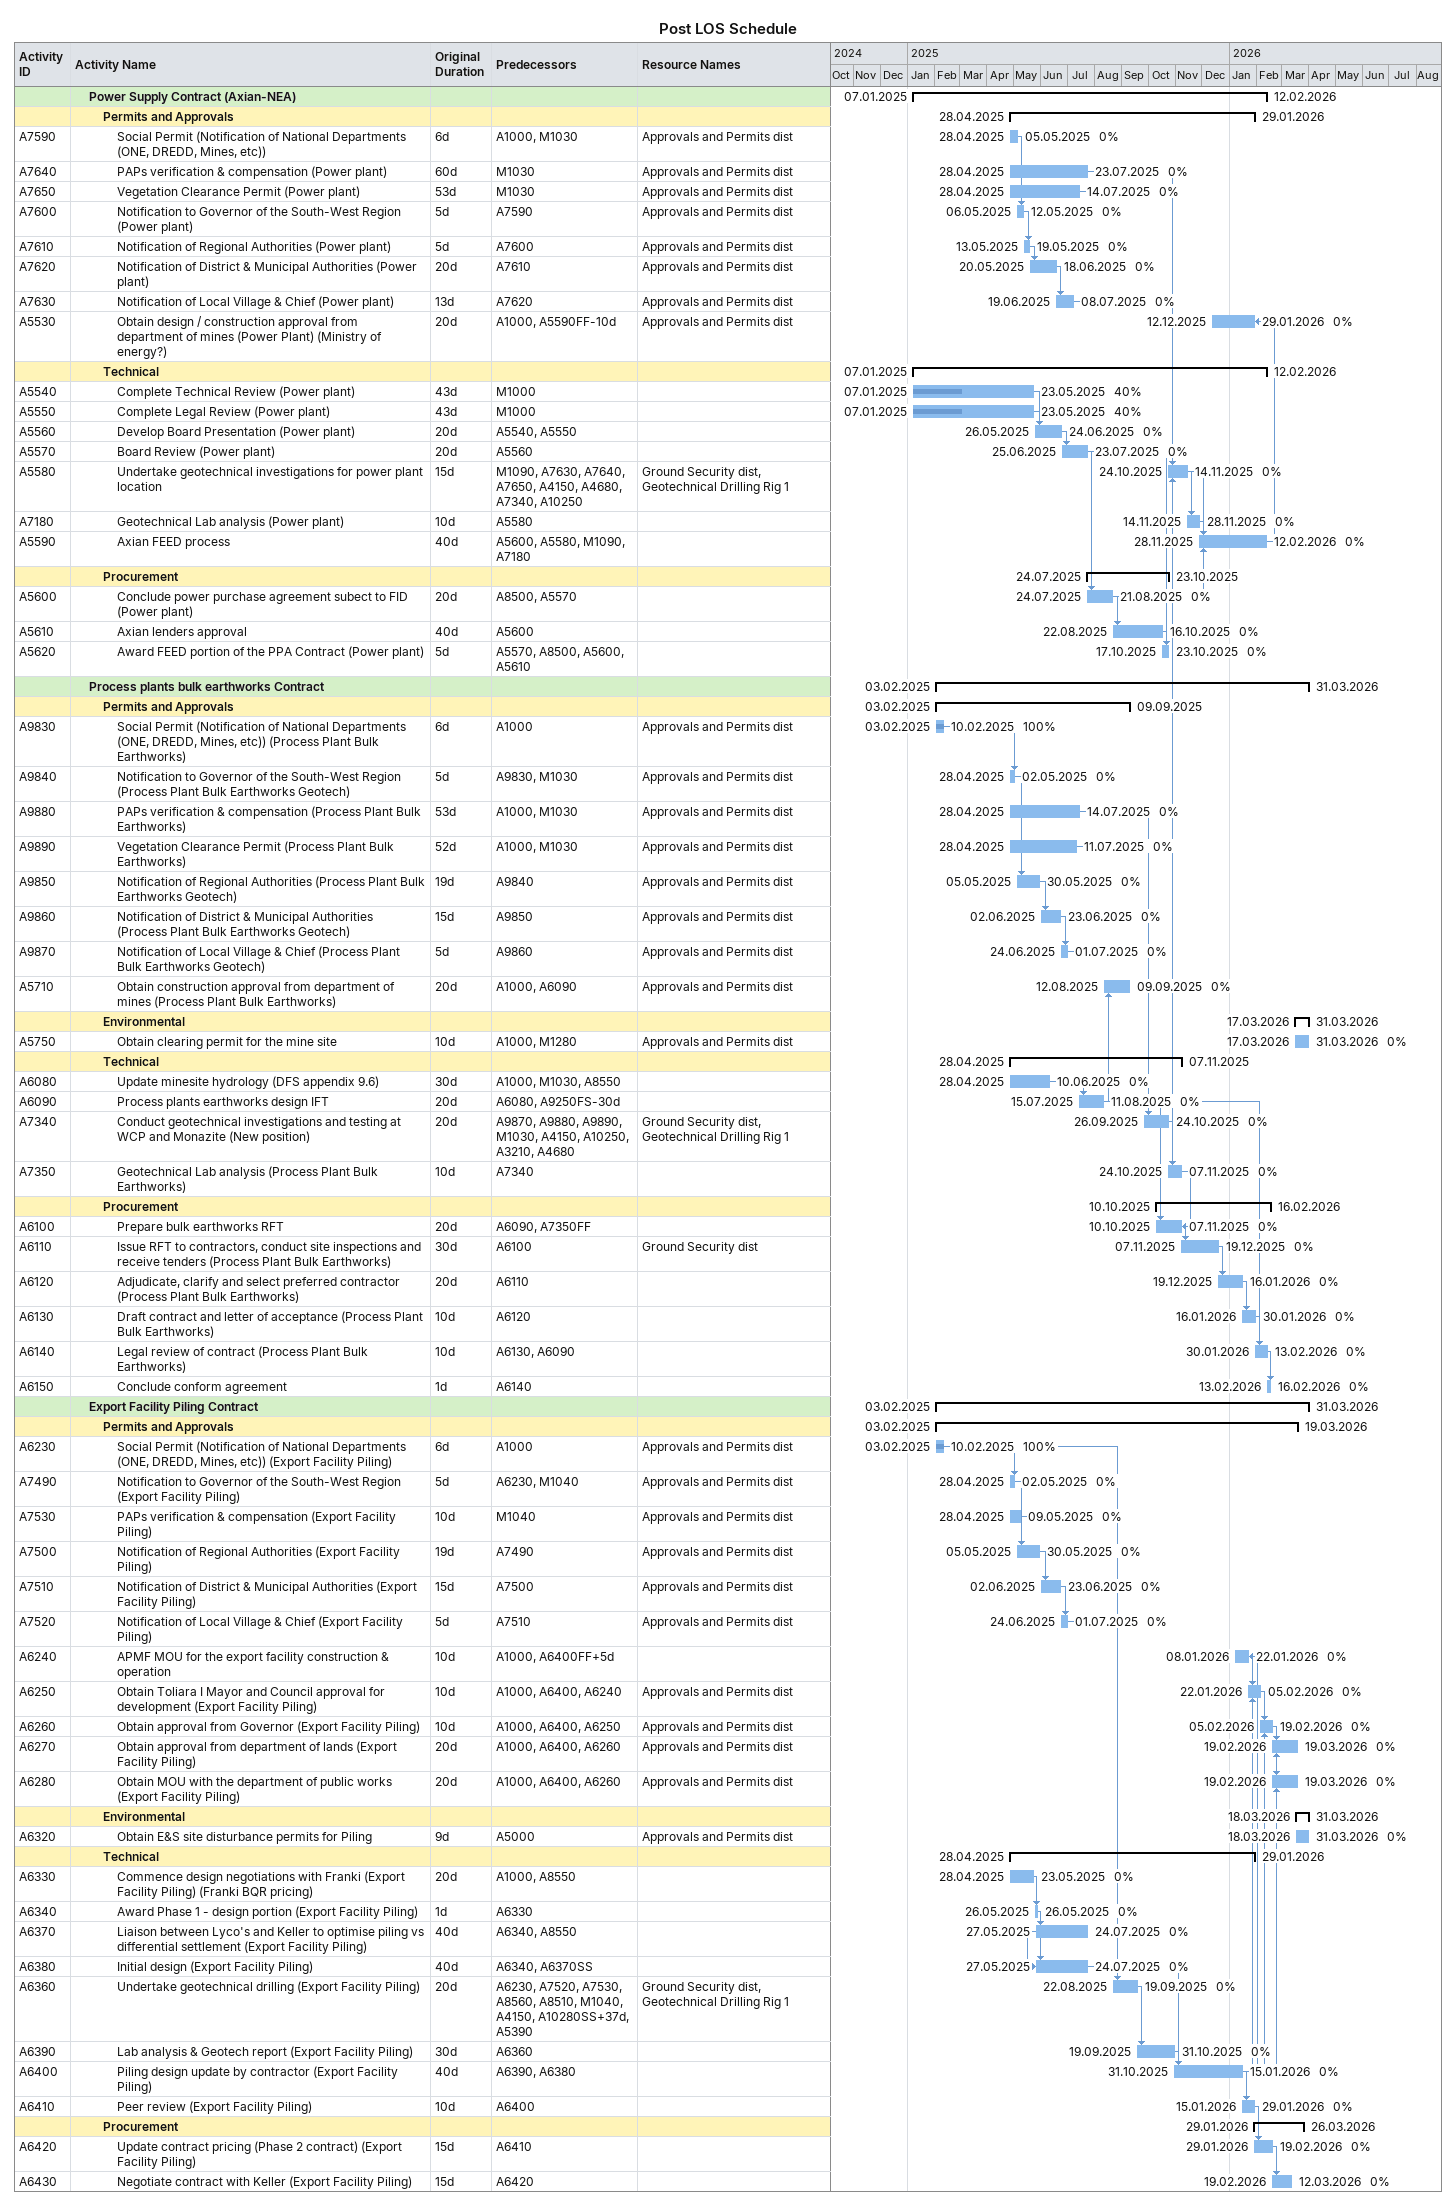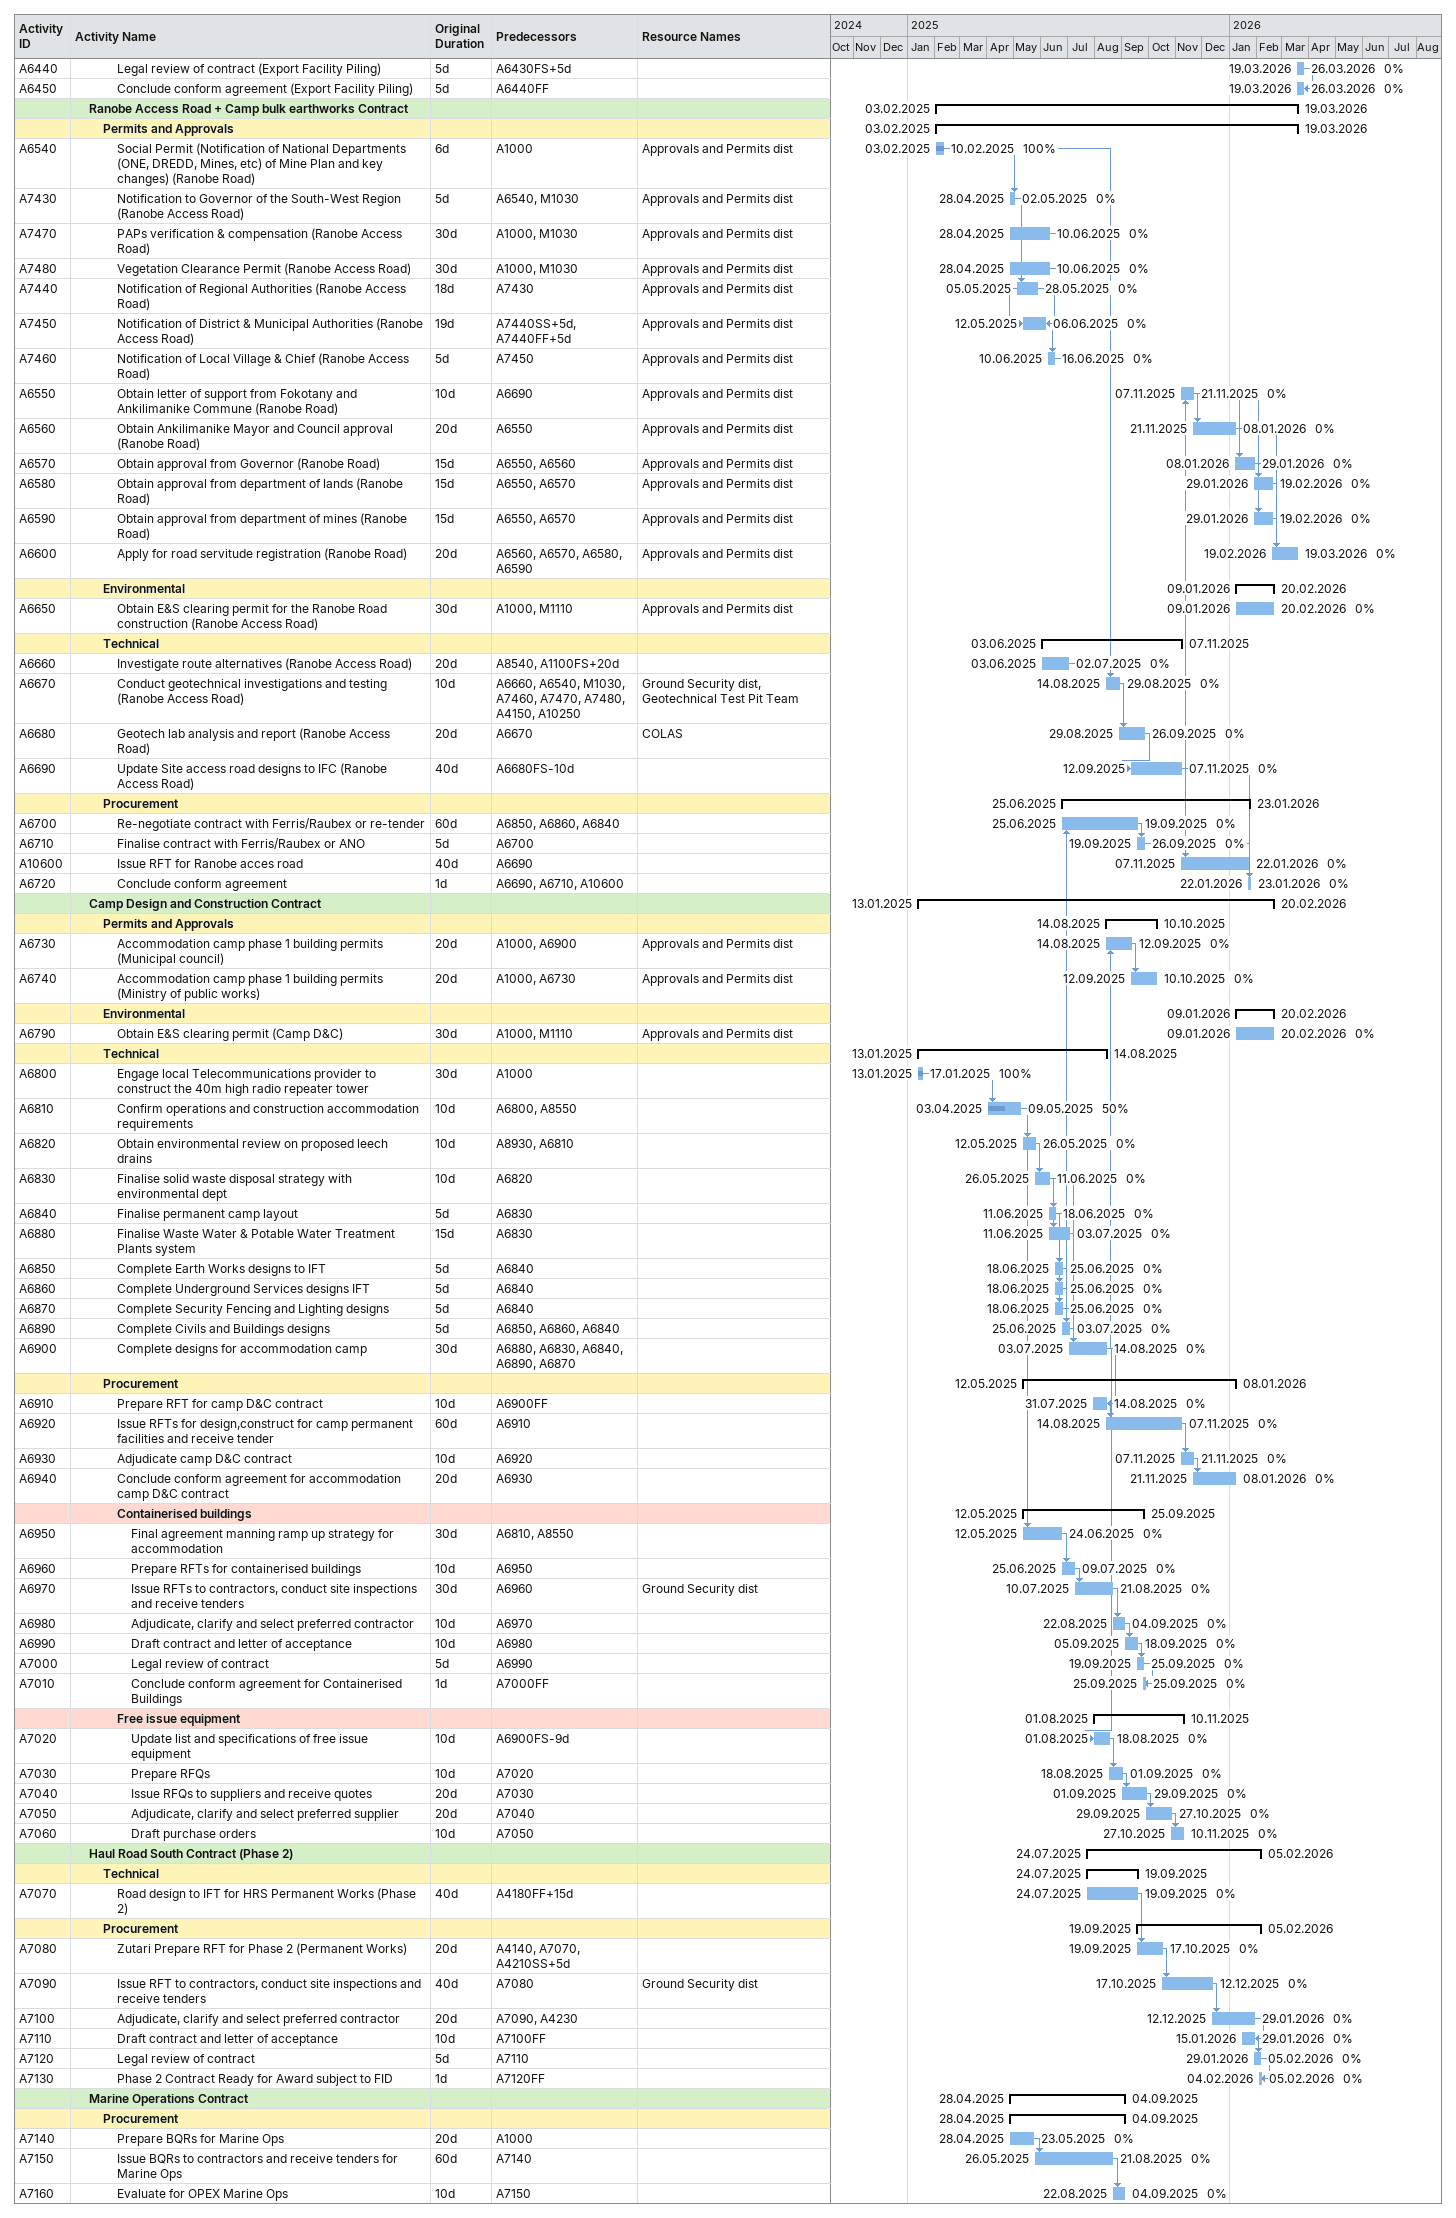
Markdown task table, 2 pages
Post LOS Schedule

| ID | Level | Task | Original duration | Start | Finish | Predecessors | Resources | % complete |
|---|---|---|---|---|---|---|---|---|
|  | 2 | **Power Supply Contract (Axian-NEA)** |  | 2025-01-07 | 2026-02-12 |  |  |  |
|  | 3 | **Permits and Approvals** |  | 2025-04-28 | 2026-01-29 |  |  |  |
| A7590 | 4 | Social Permit (Notification of National Departments (ONE, DREDD, Mines, etc)) | 6d | 2025-04-28 | 2025-05-05 | A1000, M1030 | Approvals and Permits dist | 0 |
| A7640 | 4 | PAPs verification & compensation (Power plant) | 60d | 2025-04-28 | 2025-07-23 | M1030 | Approvals and Permits dist | 0 |
| A7650 | 4 | Vegetation Clearance Permit (Power plant) | 53d | 2025-04-28 | 2025-07-14 | M1030 | Approvals and Permits dist | 0 |
| A7600 | 4 | Notification to Governor of the South-West Region (Power plant) | 5d | 2025-05-06 | 2025-05-12 | A7590 | Approvals and Permits dist | 0 |
| A7610 | 4 | Notification of Regional Authorities (Power plant) | 5d | 2025-05-13 | 2025-05-19 | A7600 | Approvals and Permits dist | 0 |
| A7620 | 4 | Notification of District & Municipal Authorities (Power plant) | 20d | 2025-05-20 | 2025-06-18 | A7610 | Approvals and Permits dist | 0 |
| A7630 | 4 | Notification of Local Village & Chief (Power plant) | 13d | 2025-06-19 | 2025-07-08 | A7620 | Approvals and Permits dist | 0 |
| A5530 | 4 | Obtain design / construction approval from department of mines (Power Plant) (Ministry of energy?) | 20d | 2025-12-12 | 2026-01-29 | A1000, A5590FF-10d | Approvals and Permits dist | 0 |
|  | 3 | **Technical** |  | 2025-01-07 | 2026-02-12 |  |  |  |
| A5540 | 4 | Complete Technical Review (Power plant) | 43d | 2025-01-07 | 2025-05-23 | M1000 |  | 40 |
| A5550 | 4 | Complete Legal Review (Power plant) | 43d | 2025-01-07 | 2025-05-23 | M1000 |  | 40 |
| A5560 | 4 | Develop Board Presentation (Power plant) | 20d | 2025-05-26 | 2025-06-24 | A5540, A5550 |  | 0 |
| A5570 | 4 | Board Review (Power plant) | 20d | 2025-06-25 | 2025-07-23 | A5560 |  | 0 |
| A5580 | 4 | Undertake geotechnical investigations for power plant location | 15d | 2025-10-24 | 2025-11-14 | M1090, A7630, A7640, A7650, A4150, A4680, A7340, A10250 | Ground Security dist, Geotechnical Drilling Rig 1 | 0 |
| A7180 | 4 | Geotechnical Lab analysis (Power plant) | 10d | 2025-11-14 | 2025-11-28 | A5580 |  | 0 |
| A5590 | 4 | Axian FEED process | 40d | 2025-11-28 | 2026-02-12 | A5600, A5580, M1090, A7180 |  | 0 |
|  | 3 | **Procurement** |  | 2025-07-24 | 2025-10-23 |  |  |  |
| A5600 | 4 | Conclude power purchase agreement subect to FID (Power plant) | 20d | 2025-07-24 | 2025-08-21 | A8500, A5570 |  | 0 |
| A5610 | 4 | Axian lenders approval | 40d | 2025-08-22 | 2025-10-16 | A5600 |  | 0 |
| A5620 | 4 | Award FEED portion of the PPA Contract (Power plant) | 5d | 2025-10-17 | 2025-10-23 | A5570, A8500, A5600, A5610 |  | 0 |
|  | 2 | **Process plants bulk earthworks Contract** |  | 2025-02-03 | 2026-03-31 |  |  |  |
|  | 3 | **Permits and Approvals** |  | 2025-02-03 | 2025-09-09 |  |  |  |
| A9830 | 4 | Social Permit (Notification of National Departments (ONE, DREDD, Mines, etc)) (Process Plant Bulk Earthworks) | 6d | 2025-02-03 | 2025-02-10 | A1000 | Approvals and Permits dist | 100 |
| A9840 | 4 | Notification to Governor of the South-West Region (Process Plant Bulk Earthworks Geotech) | 5d | 2025-04-28 | 2025-05-02 | A9830, M1030 | Approvals and Permits dist | 0 |
| A9880 | 4 | PAPs verification & compensation (Process Plant Bulk Earthworks) | 53d | 2025-04-28 | 2025-07-14 | A1000, M1030 | Approvals and Permits dist | 0 |
| A9890 | 4 | Vegetation Clearance Permit (Process Plant Bulk Earthworks) | 52d | 2025-04-28 | 2025-07-11 | A1000, M1030 | Approvals and Permits dist | 0 |
| A9850 | 4 | Notification of Regional Authorities (Process Plant Bulk Earthworks Geotech) | 19d | 2025-05-05 | 2025-05-30 | A9840 | Approvals and Permits dist | 0 |
| A9860 | 4 | Notification of District & Municipal Authorities (Process Plant Bulk Earthworks Geotech) | 15d | 2025-06-02 | 2025-06-23 | A9850 | Approvals and Permits dist | 0 |
| A9870 | 4 | Notification of Local Village & Chief (Process Plant Bulk Earthworks Geotech) | 5d | 2025-06-24 | 2025-07-01 | A9860 | Approvals and Permits dist | 0 |
| A5710 | 4 | Obtain construction approval from department of mines (Process Plant Bulk Earthworks) | 20d | 2025-08-12 | 2025-09-09 | A1000, A6090 | Approvals and Permits dist | 0 |
|  | 3 | **Environmental** |  | 2026-03-17 | 2026-03-31 |  |  |  |
| A5750 | 4 | Obtain clearing permit for the mine site | 10d | 2026-03-17 | 2026-03-31 | A1000, M1280 | Approvals and Permits dist | 0 |
|  | 3 | **Technical** |  | 2025-04-28 | 2025-11-07 |  |  |  |
| A6080 | 4 | Update minesite hydrology (DFS appendix 9.6) | 30d | 2025-04-28 | 2025-06-10 | A1000, M1030, A8550 |  | 0 |
| A6090 | 4 | Process plants earthworks design IFT | 20d | 2025-07-15 | 2025-08-11 | A6080, A9250FS-30d |  | 0 |
| A7340 | 4 | Conduct geotechnical investigations and testing at WCP and Monazite (New position) | 20d | 2025-09-26 | 2025-10-24 | A9870, A9880, A9890, M1030, A4150, A10250, A3210, A4680 | Ground Security dist, Geotechnical Drilling Rig 1 | 0 |
| A7350 | 4 | Geotechnical Lab analysis (Process Plant Bulk Earthworks) | 10d | 2025-10-24 | 2025-11-07 | A7340 |  | 0 |
|  | 3 | **Procurement** |  | 2025-10-10 | 2026-02-16 |  |  |  |
| A6100 | 4 | Prepare bulk earthworks RFT | 20d | 2025-10-10 | 2025-11-07 | A6090, A7350FF |  | 0 |
| A6110 | 4 | Issue RFT to contractors, conduct site inspections and receive tenders (Process Plant Bulk Earthworks) | 30d | 2025-11-07 | 2025-12-19 | A6100 | Ground Security dist | 0 |
| A6120 | 4 | Adjudicate, clarify and select preferred contractor (Process Plant Bulk Earthworks) | 20d | 2025-12-19 | 2026-01-16 | A6110 |  | 0 |
| A6130 | 4 | Draft contract and letter of acceptance (Process Plant Bulk Earthworks) | 10d | 2026-01-16 | 2026-01-30 | A6120 |  | 0 |
| A6140 | 4 | Legal review of contract (Process Plant Bulk Earthworks) | 10d | 2026-01-30 | 2026-02-13 | A6130, A6090 |  | 0 |
| A6150 | 4 | Conclude conform agreement | 1d | 2026-02-13 | 2026-02-16 | A6140 |  | 0 |
|  | 2 | **Export Facility Piling Contract** |  | 2025-02-03 | 2026-03-31 |  |  |  |
|  | 3 | **Permits and Approvals** |  | 2025-02-03 | 2026-03-19 |  |  |  |
| A6230 | 4 | Social Permit (Notification of National Departments (ONE, DREDD, Mines, etc)) (Export Facility Piling) | 6d | 2025-02-03 | 2025-02-10 | A1000 | Approvals and Permits dist | 100 |
| A7490 | 4 | Notification to Governor of the South-West Region (Export Facility Piling) | 5d | 2025-04-28 | 2025-05-02 | A6230, M1040 | Approvals and Permits dist | 0 |
| A7530 | 4 | PAPs verification & compensation (Export Facility Piling) | 10d | 2025-04-28 | 2025-05-09 | M1040 | Approvals and Permits dist | 0 |
| A7500 | 4 | Notification of Regional Authorities (Export Facility Piling) | 19d | 2025-05-05 | 2025-05-30 | A7490 | Approvals and Permits dist | 0 |
| A7510 | 4 | Notification of District & Municipal Authorities (Export Facility Piling) | 15d | 2025-06-02 | 2025-06-23 | A7500 | Approvals and Permits dist | 0 |
| A7520 | 4 | Notification of Local Village & Chief (Export Facility Piling) | 5d | 2025-06-24 | 2025-07-01 | A7510 | Approvals and Permits dist | 0 |
| A6240 | 4 | APMF MOU for the export facility construction & operation | 10d | 2026-01-08 | 2026-01-22 | A1000, A6400FF+5d |  | 0 |
| A6250 | 4 | Obtain Toliara I Mayor and Council approval for development (Export Facility Piling) | 10d | 2026-01-22 | 2026-02-05 | A1000, A6400, A6240 | Approvals and Permits dist | 0 |
| A6260 | 4 | Obtain approval from Governor (Export Facility Piling) | 10d | 2026-02-05 | 2026-02-19 | A1000, A6400, A6250 | Approvals and Permits dist | 0 |
| A6270 | 4 | Obtain approval from department of lands (Export Facility Piling) | 20d | 2026-02-19 | 2026-03-19 | A1000, A6400, A6260 | Approvals and Permits dist | 0 |
| A6280 | 4 | Obtain MOU with the department of public works (Export Facility Piling) | 20d | 2026-02-19 | 2026-03-19 | A1000, A6400, A6260 | Approvals and Permits dist | 0 |
|  | 3 | **Environmental** |  | 2026-03-18 | 2026-03-31 |  |  |  |
| A6320 | 4 | Obtain E&S site disturbance permits for Piling | 9d | 2026-03-18 | 2026-03-31 | A5000 | Approvals and Permits dist | 0 |
|  | 3 | **Technical** |  | 2025-04-28 | 2026-01-29 |  |  |  |
| A6330 | 4 | Commence design negotiations with Franki (Export Facility Piling) (Franki BQR pricing) | 20d | 2025-04-28 | 2025-05-23 | A1000, A8550 |  | 0 |
| A6340 | 4 | Award Phase 1 - design portion (Export Facility Piling) | 1d | 2025-05-26 | 2025-05-26 | A6330 |  | 0 |
| A6370 | 4 | Liaison between Lyco's and Keller to optimise piling vs differential settlement (Export Facility Piling) | 40d | 2025-05-27 | 2025-07-24 | A6340, A8550 |  | 0 |
| A6380 | 4 | Initial design (Export Facility Piling) | 40d | 2025-05-27 | 2025-07-24 | A6340, A6370SS |  | 0 |
| A6360 | 4 | Undertake geotechnical drilling (Export Facility Piling) | 20d | 2025-08-22 | 2025-09-19 | A6230, A7520, A7530, A8560, A8510, M1040, A4150, A10280SS+37d, A5390 | Ground Security dist, Geotechnical Drilling Rig 1 | 0 |
| A6390 | 4 | Lab analysis & Geotech report (Export Facility Piling) | 30d | 2025-09-19 | 2025-10-31 | A6360 |  | 0 |
| A6400 | 4 | Piling design update by contractor (Export Facility Piling) | 40d | 2025-10-31 | 2026-01-15 | A6390, A6380 |  | 0 |
| A6410 | 4 | Peer review (Export Facility Piling) | 10d | 2026-01-15 | 2026-01-29 | A6400 |  | 0 |
|  | 3 | **Procurement** |  | 2026-01-29 | 2026-03-26 |  |  |  |
| A6420 | 4 | Update contract pricing (Phase 2 contract) (Export Facility Piling) | 15d | 2026-01-29 | 2026-02-19 | A6410 |  | 0 |
| A6430 | 4 | Negotiate contract with Keller (Export Facility Piling) | 15d | 2026-02-19 | 2026-03-12 | A6420 |  | 0 |
| A6440 | 4 | Legal review of contract (Export Facility Piling) | 5d | 2026-03-19 | 2026-03-26 | A6430FS+5d |  | 0 |
| A6450 | 4 | Conclude conform agreement (Export Facility Piling) | 5d | 2026-03-19 | 2026-03-26 | A6440FF |  | 0 |
|  | 2 | **Ranobe Access Road + Camp bulk earthworks Contract** |  | 2025-02-03 | 2026-03-19 |  |  |  |
|  | 3 | **Permits and Approvals** |  | 2025-02-03 | 2026-03-19 |  |  |  |
| A6540 | 4 | Social Permit (Notification of National Departments (ONE, DREDD, Mines, etc) of Mine Plan and key changes) (Ranobe Road) | 6d | 2025-02-03 | 2025-02-10 | A1000 | Approvals and Permits dist | 100 |
| A7430 | 4 | Notification to Governor of the South-West Region (Ranobe Access Road) | 5d | 2025-04-28 | 2025-05-02 | A6540, M1030 | Approvals and Permits dist | 0 |
| A7470 | 4 | PAPs verification & compensation (Ranobe Access Road) | 30d | 2025-04-28 | 2025-06-10 | A1000, M1030 | Approvals and Permits dist | 0 |
| A7480 | 4 | Vegetation Clearance Permit (Ranobe Access Road) | 30d | 2025-04-28 | 2025-06-10 | A1000, M1030 | Approvals and Permits dist | 0 |
| A7440 | 4 | Notification of Regional Authorities (Ranobe Access Road) | 18d | 2025-05-05 | 2025-05-28 | A7430 | Approvals and Permits dist | 0 |
| A7450 | 4 | Notification of District & Municipal Authorities (Ranobe Access Road) | 19d | 2025-05-12 | 2025-06-06 | A7440SS+5d, A7440FF+5d | Approvals and Permits dist | 0 |
| A7460 | 4 | Notification of Local Village & Chief (Ranobe Access Road) | 5d | 2025-06-10 | 2025-06-16 | A7450 | Approvals and Permits dist | 0 |
| A6550 | 4 | Obtain letter of support from Fokotany and Ankilimanike Commune (Ranobe Road) | 10d | 2025-11-07 | 2025-11-21 | A6690 | Approvals and Permits dist | 0 |
| A6560 | 4 | Obtain Ankilimanike Mayor and Council approval (Ranobe Road) | 20d | 2025-11-21 | 2026-01-08 | A6550 | Approvals and Permits dist | 0 |
| A6570 | 4 | Obtain approval from Governor (Ranobe Road) | 15d | 2026-01-08 | 2026-01-29 | A6550, A6560 | Approvals and Permits dist | 0 |
| A6580 | 4 | Obtain approval from department of lands (Ranobe Road) | 15d | 2026-01-29 | 2026-02-19 | A6550, A6570 | Approvals and Permits dist | 0 |
| A6590 | 4 | Obtain approval from department of mines (Ranobe Road) | 15d | 2026-01-29 | 2026-02-19 | A6550, A6570 | Approvals and Permits dist | 0 |
| A6600 | 4 | Apply for road servitude registration (Ranobe Road) | 20d | 2026-02-19 | 2026-03-19 | A6560, A6570, A6580, A6590 | Approvals and Permits dist | 0 |
|  | 3 | **Environmental** |  | 2026-01-09 | 2026-02-20 |  |  |  |
| A6650 | 4 | Obtain E&S clearing permit for the Ranobe Road construction (Ranobe Access Road) | 30d | 2026-01-09 | 2026-02-20 | A1000, M1110 | Approvals and Permits dist | 0 |
|  | 3 | **Technical** |  | 2025-06-03 | 2025-11-07 |  |  |  |
| A6660 | 4 | Investigate route alternatives (Ranobe Access Road) | 20d | 2025-06-03 | 2025-07-02 | A8540, A1100FS+20d |  | 0 |
| A6670 | 4 | Conduct geotechnical investigations and testing (Ranobe Access Road) | 10d | 2025-08-14 | 2025-08-29 | A6660, A6540, M1030, A7460, A7470, A7480, A4150, A10250 | Ground Security dist, Geotechnical Test Pit Team | 0 |
| A6680 | 4 | Geotech lab analysis and report (Ranobe Access Road) | 20d | 2025-08-29 | 2025-09-26 | A6670 | COLAS | 0 |
| A6690 | 4 | Update Site access road designs to IFC (Ranobe Access Road) | 40d | 2025-09-12 | 2025-11-07 | A6680FS-10d |  | 0 |
|  | 3 | **Procurement** |  | 2025-06-25 | 2026-01-23 |  |  |  |
| A6700 | 4 | Re-negotiate contract with Ferris/Raubex or re-tender | 60d | 2025-06-25 | 2025-09-19 | A6850, A6860, A6840 |  | 0 |
| A6710 | 4 | Finalise contract with Ferris/Raubex or ANO | 5d | 2025-09-19 | 2025-09-26 | A6700 |  | 0 |
| A10600 | 4 | Issue RFT for Ranobe acces road | 40d | 2025-11-07 | 2026-01-22 | A6690 |  | 0 |
| A6720 | 4 | Conclude conform agreement | 1d | 2026-01-22 | 2026-01-23 | A6690, A6710, A10600 |  | 0 |
|  | 2 | **Camp Design and Construction Contract** |  | 2025-01-13 | 2026-02-20 |  |  |  |
|  | 3 | **Permits and Approvals** |  | 2025-08-14 | 2025-10-10 |  |  |  |
| A6730 | 4 | Accommodation camp phase 1 building permits (Municipal council) | 20d | 2025-08-14 | 2025-09-12 | A1000, A6900 | Approvals and Permits dist | 0 |
| A6740 | 4 | Accommodation camp phase 1 building permits (Ministry of public works) | 20d | 2025-09-12 | 2025-10-10 | A1000, A6730 | Approvals and Permits dist | 0 |
|  | 3 | **Environmental** |  | 2026-01-09 | 2026-02-20 |  |  |  |
| A6790 | 4 | Obtain E&S clearing permit (Camp D&C) | 30d | 2026-01-09 | 2026-02-20 | A1000, M1110 | Approvals and Permits dist | 0 |
|  | 3 | **Technical** |  | 2025-01-13 | 2025-08-14 |  |  |  |
| A6800 | 4 | Engage local Telecommunications provider to construct the 40m high radio repeater tower | 30d | 2025-01-13 | 2025-01-17 | A1000 |  | 100 |
| A6810 | 4 | Confirm operations and construction accommodation requirements | 10d | 2025-04-03 | 2025-05-09 | A6800, A8550 |  | 50 |
| A6820 | 4 | Obtain environmental review on proposed leech drains | 10d | 2025-05-12 | 2025-05-26 | A8930, A6810 |  | 0 |
| A6830 | 4 | Finalise solid waste disposal strategy with environmental dept | 10d | 2025-05-26 | 2025-06-11 | A6820 |  | 0 |
| A6840 | 4 | Finalise permanent camp layout | 5d | 2025-06-11 | 2025-06-18 | A6830 |  | 0 |
| A6880 | 4 | Finalise Waste Water & Potable Water Treatment Plants system | 15d | 2025-06-11 | 2025-07-03 | A6830 |  | 0 |
| A6850 | 4 | Complete Earth Works designs to IFT | 5d | 2025-06-18 | 2025-06-25 | A6840 |  | 0 |
| A6860 | 4 | Complete Underground Services designs IFT | 5d | 2025-06-18 | 2025-06-25 | A6840 |  | 0 |
| A6870 | 4 | Complete Security Fencing and Lighting designs | 5d | 2025-06-18 | 2025-06-25 | A6840 |  | 0 |
| A6890 | 4 | Complete Civils and Buildings designs | 5d | 2025-06-25 | 2025-07-03 | A6850, A6860, A6840 |  | 0 |
| A6900 | 4 | Complete designs for accommodation camp | 30d | 2025-07-03 | 2025-08-14 | A6880, A6830, A6840, A6890, A6870 |  | 0 |
|  | 3 | **Procurement** |  | 2025-05-12 | 2026-01-08 |  |  |  |
| A6910 | 4 | Prepare RFT for camp D&C contract | 10d | 2025-07-31 | 2025-08-14 | A6900FF |  | 0 |
| A6920 | 4 | Issue RFTs for design,construct for camp permanent facilities and receive tender | 60d | 2025-08-14 | 2025-11-07 | A6910 |  | 0 |
| A6930 | 4 | Adjudicate camp D&C contract | 10d | 2025-11-07 | 2025-11-21 | A6920 |  | 0 |
| A6940 | 4 | Conclude conform agreement for accommodation camp D&C contract | 20d | 2025-11-21 | 2026-01-08 | A6930 |  | 0 |
|  | 4 | **Containerised buildings** |  | 2025-05-12 | 2025-09-25 |  |  |  |
| A6950 | 5 | Final agreement manning ramp up strategy for accommodation | 30d | 2025-05-12 | 2025-06-24 | A6810, A8550 |  | 0 |
| A6960 | 5 | Prepare RFTs for containerised buildings | 10d | 2025-06-25 | 2025-07-09 | A6950 |  | 0 |
| A6970 | 5 | Issue RFTs to contractors, conduct site inspections and receive tenders | 30d | 2025-07-10 | 2025-08-21 | A6960 | Ground Security dist | 0 |
| A6980 | 5 | Adjudicate, clarify and select preferred contractor | 10d | 2025-08-22 | 2025-09-04 | A6970 |  | 0 |
| A6990 | 5 | Draft contract and letter of acceptance | 10d | 2025-09-05 | 2025-09-18 | A6980 |  | 0 |
| A7000 | 5 | Legal review of contract | 5d | 2025-09-19 | 2025-09-25 | A6990 |  | 0 |
| A7010 | 5 | Conclude conform agreement for Containerised Buildings | 1d | 2025-09-25 | 2025-09-25 | A7000FF |  | 0 |
|  | 4 | **Free issue equipment** |  | 2025-08-01 | 2025-11-10 |  |  |  |
| A7020 | 5 | Update list and specifications of free issue equipment | 10d | 2025-08-01 | 2025-08-18 | A6900FS-9d |  | 0 |
| A7030 | 5 | Prepare RFQs | 10d | 2025-08-18 | 2025-09-01 | A7020 |  | 0 |
| A7040 | 5 | Issue RFQs to suppliers and receive quotes | 20d | 2025-09-01 | 2025-09-29 | A7030 |  | 0 |
| A7050 | 5 | Adjudicate, clarify and select preferred supplier | 20d | 2025-09-29 | 2025-10-27 | A7040 |  | 0 |
| A7060 | 5 | Draft purchase orders | 10d | 2025-10-27 | 2025-11-10 | A7050 |  | 0 |
|  | 2 | **Haul Road South Contract (Phase 2)** |  | 2025-07-24 | 2026-02-05 |  |  |  |
|  | 3 | **Technical** |  | 2025-07-24 | 2025-09-19 |  |  |  |
| A7070 | 4 | Road design to IFT for HRS Permanent Works (Phase 2) | 40d | 2025-07-24 | 2025-09-19 | A4180FF+15d |  | 0 |
|  | 3 | **Procurement** |  | 2025-09-19 | 2026-02-05 |  |  |  |
| A7080 | 4 | Zutari Prepare RFT for Phase 2 (Permanent Works) | 20d | 2025-09-19 | 2025-10-17 | A4140, A7070, A4210SS+5d |  | 0 |
| A7090 | 4 | Issue RFT to contractors, conduct site inspections and receive tenders | 40d | 2025-10-17 | 2025-12-12 | A7080 | Ground Security dist | 0 |
| A7100 | 4 | Adjudicate, clarify and select preferred contractor | 20d | 2025-12-12 | 2026-01-29 | A7090, A4230 |  | 0 |
| A7110 | 4 | Draft contract and letter of acceptance | 10d | 2026-01-15 | 2026-01-29 | A7100FF |  | 0 |
| A7120 | 4 | Legal review of contract | 5d | 2026-01-29 | 2026-02-05 | A7110 |  | 0 |
| A7130 | 4 | Phase 2 Contract Ready for Award subject to FID | 1d | 2026-02-04 | 2026-02-05 | A7120FF |  | 0 |
|  | 2 | **Marine Operations Contract** |  | 2025-04-28 | 2025-09-04 |  |  |  |
|  | 3 | **Procurement** |  | 2025-04-28 | 2025-09-04 |  |  |  |
| A7140 | 4 | Prepare BQRs for Marine Ops | 20d | 2025-04-28 | 2025-05-23 | A1000 |  | 0 |
| A7150 | 4 | Issue BQRs to contractors and receive tenders for Marine Ops | 60d | 2025-05-26 | 2025-08-21 | A7140 |  | 0 |
| A7160 | 4 | Evaluate for OPEX Marine Ops | 10d | 2025-08-22 | 2025-09-04 | A7150 |  | 0 |
